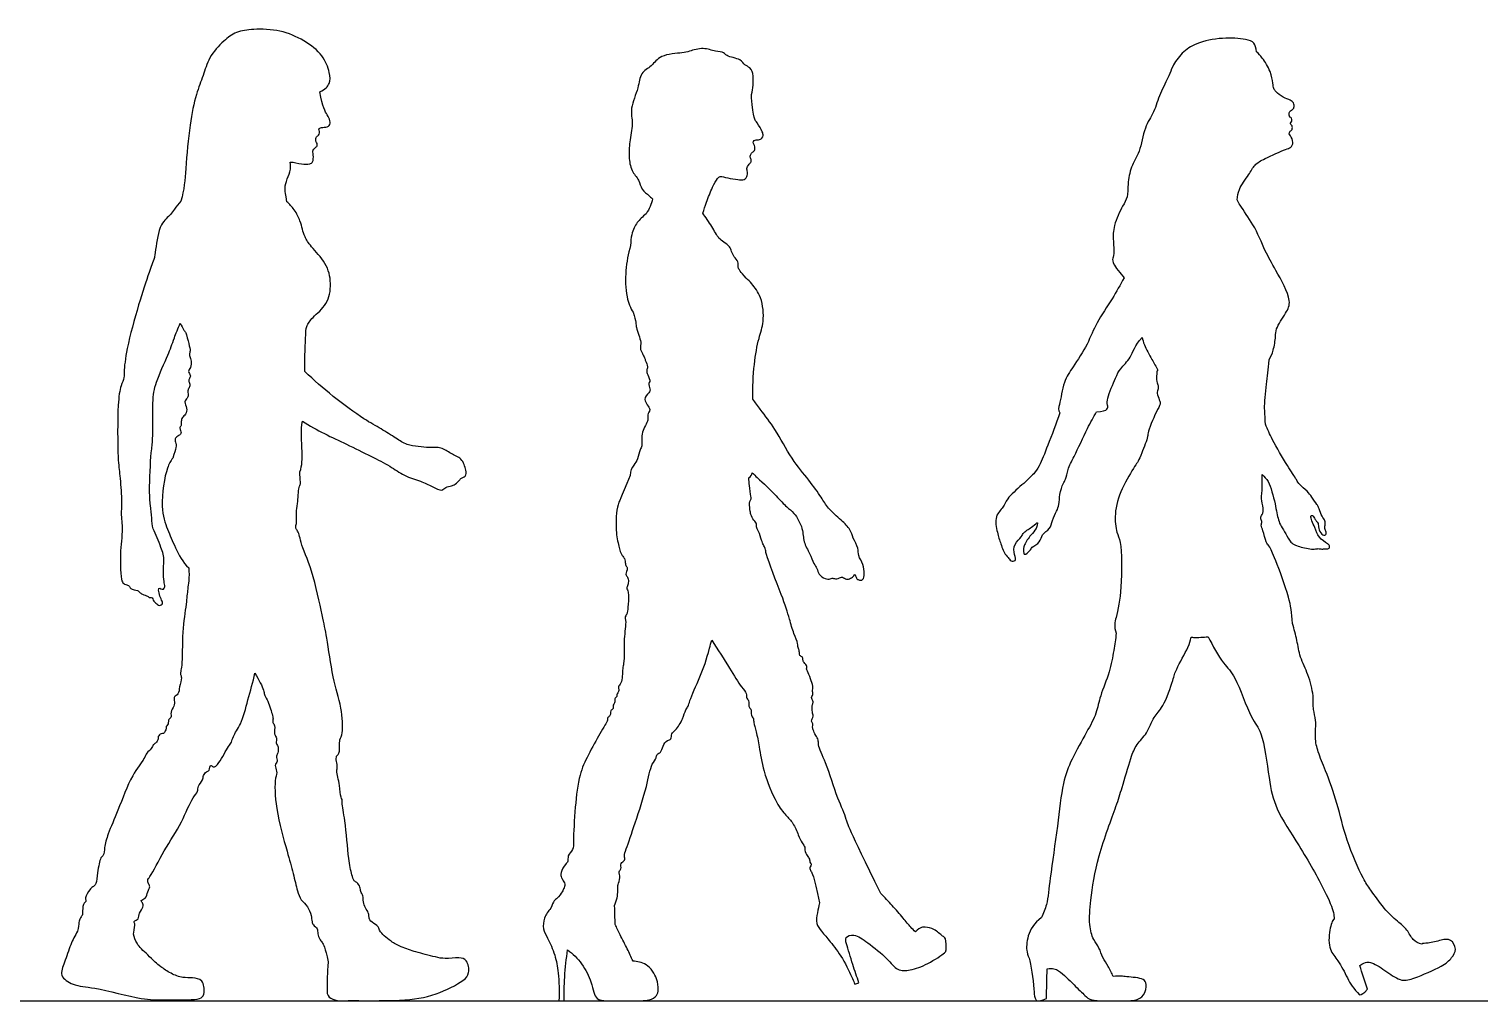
# Model space of a CAD drawing. Header units: millimetres. Extents: x 71.6 to 121.6, y 1.1 to 34.5.
# Drawn here: x 82.641 to 85.116, y 6.648 to 8.308 of the extents above; entities that cross this region are included whole.
import ezdxf

# ---------------------------------------------------------------- set-up
doc = ezdxf.new("R2010")
doc.units = ezdxf.units.MM

msp = doc.modelspace()

# ---------------------------------------------------------------- linework, layer by layer
msp.add_line((78.4179, 6.6488), (87.1405, 6.6488))
for points in [[(84.051, 6.6771), (84.0579, 6.6794)], [(83.5459, 6.6488), (83.5546, 6.6488)]]:
    msp.add_lwpolyline(points)
for points, knots in [([(83.1377, 8.2008), (83.1469, 8.205), (83.1563, 8.2143), (83.1547, 8.2346), (83.1433, 8.2645), (83.1107, 8.2894), (83.0708, 8.3068), (83.0256, 8.3082), (82.9948, 8.3038), (82.9729, 8.2879), (82.9474, 8.2595), (82.9391, 8.2279), (82.9253, 8.1954), (82.9152, 8.1429), (82.9086, 8.0721), (82.9063, 8.0334), (82.9007, 8.014)], [4.885397, 4.885397, 4.885397, 4.885397, 5.133037, 5.396696, 5.733211, 6.117533, 6.519329, 6.925425, 7.257128, 7.567611, 7.937594, 8.281673, 8.635953, 9.079225, 9.603422, 10.019418, 10.019418, 10.019418, 10.019418]), ([(84.7367, 8.2689), (84.7361, 8.2755), (84.7334, 8.2858), (84.7167, 8.2911), (84.6779, 8.2939), (84.6341, 8.2848), (84.6094, 8.2684), (84.5925, 8.2439), (84.5878, 8.2276), (84.5709, 8.1976), (84.5626, 8.1656), (84.5442, 8.14), (84.5387, 8.0979), (84.5216, 8.0731), (84.5167, 8.044), (84.5173, 8.0203), (84.5077, 8.0054), (84.4919, 7.9723), (84.4916, 7.9469), (84.4951, 7.918), (84.4873, 7.9093), (84.5106, 7.8832)], [-7.440533, -7.440533, -7.440533, -7.440533, -7.176102, -6.879137, -6.407244, -5.902542, -5.493358, -5.096301, -4.784182, -4.348879, -3.91444, -3.494334, -3.011787, -2.599085, -2.194376, -1.837868, -1.522523, -1.074844, -0.684292, -0.2908, 0, 0, 0, 0]), ([(83.8743, 8.1905), (83.875, 8.1983), (83.8769, 8.2073), (83.8787, 8.2272), (83.8735, 8.2426), (83.8619, 8.2456), (83.8568, 8.2575), (83.8315, 8.2603), (83.828, 8.2687), (83.8119, 8.2689), (83.7928, 8.2773), (83.7683, 8.2696), (83.7565, 8.2665), (83.7185, 8.2647), (83.705, 8.2442), (83.684, 8.233), (83.6824, 8.2063), (83.6662, 8.1728), (83.6733, 8.1461), (83.6659, 8.1149), (83.6651, 8.0901), (83.6683, 8.0655), (83.6834, 8.0507), (83.6855, 8.0336), (83.6964, 8.0263), (83.6996, 8.0235)], [8.623088, 8.623088, 8.623088, 8.623088, 8.84291, 9.100382, 9.322622, 9.507016, 9.704742, 9.981701, 10.140217, 10.356528, 10.623549, 10.903947, 11.115704, 11.456372, 11.737702, 12.002018, 12.29022, 12.636953, 12.935628, 13.257089, 13.547587, 13.827792, 14.085374, 14.318824, 14.549685, 14.549685, 14.549685, 14.549685]), ([(84.7035, 8.0161), (84.7041, 8.0222), (84.7054, 8.0348), (84.7237, 8.0586), (84.7331, 8.0768), (84.7506, 8.0867), (84.7855, 8.1025), (84.7948, 8.1045), (84.801, 8.1142), (84.7949, 8.1257), (84.7919, 8.1285), (84.7939, 8.1337), (84.7981, 8.1358), (84.7981, 8.1428), (84.7947, 8.1445), (84.7945, 8.1472), (84.7974, 8.1503), (84.7972, 8.156), (84.7932, 8.1572), (84.7925, 8.1606), (84.7918, 8.1667), (84.7975, 8.1699), (84.8017, 8.173), (84.8004, 8.1825), (84.7943, 8.1867), (84.7815, 8.1902), (84.7698, 8.2004), (84.7657, 8.2059), (84.7644, 8.2161), (84.7613, 8.2358), (84.7471, 8.2585), (84.7402, 8.2655), (84.7367, 8.2689)], [0, 0, 0, 0, 0.245578, 0.556036, 0.810641, 1.070553, 1.423324, 1.598324, 1.774803, 1.973889, 2.084762, 2.207702, 2.329577, 2.467587, 2.572308, 2.656756, 2.77328, 2.89926, 3.006477, 3.108041, 3.242593, 3.382875, 3.508436, 3.671739, 3.823066, 4.033133, 4.256999, 4.402368, 4.57832, 4.836607, 5.131175, 5.35036, 5.35036, 5.35036, 5.35036]), ([(83.0873, 8.0807), (83.0937, 8.0805), (83.1059, 8.0762), (83.1201, 8.0771), (83.1267, 8.08), (83.127, 8.0927), (83.125, 8.1014), (83.1302, 8.1054), (83.1348, 8.1093), (83.1315, 8.1151), (83.1307, 8.1178), (83.1311, 8.121), (83.1315, 8.1243), (83.1343, 8.1254), (83.137, 8.1283), (83.1376, 8.1327), (83.1355, 8.1368), (83.1375, 8.1395), (83.1453, 8.14), (83.1555, 8.1416), (83.1554, 8.1522), (83.1502, 8.1613), (83.1426, 8.174), (83.1377, 8.2008)], [1.04632, 1.04632, 1.04632, 1.04632, 1.330937, 1.580224, 1.741034, 1.96967, 2.163771, 2.324013, 2.475837, 2.635281, 2.748504, 2.867245, 2.982515, 3.091499, 3.221894, 3.359519, 3.495269, 3.599938, 3.785612, 3.986167, 4.176446, 4.399187, 4.697638, 4.697638, 4.697638, 4.697638]), ([(83.7915, 7.9934), (83.7934, 7.9997), (83.7975, 8.012), (83.8074, 8.0372), (83.8159, 8.0521), (83.8212, 8.0574), (83.8346, 8.0528), (83.8506, 8.0508), (83.8622, 8.0493), (83.8686, 8.0576), (83.8675, 8.0654), (83.8658, 8.0717), (83.8723, 8.0787), (83.8754, 8.0833), (83.8716, 8.0889), (83.8729, 8.0924), (83.8747, 8.0972), (83.8813, 8.0995), (83.88, 8.1093), (83.877, 8.1129), (83.8784, 8.1188), (83.887, 8.118), (83.8928, 8.121), (83.8948, 8.1261), (83.8934, 8.133), (83.8846, 8.1481), (83.8777, 8.1551), (83.8743, 8.1905)], [0, 0, 0, 0, 0.293911, 0.640947, 0.912836, 1.073438, 1.311065, 1.585848, 1.802707, 1.998517, 2.180399, 2.342116, 2.540383, 2.690217, 2.848675, 2.973229, 3.11781, 3.278776, 3.470933, 3.61501, 3.752239, 3.936487, 4.102508, 4.245468, 4.417028, 4.694692, 4.934895, 4.934895, 4.934895, 4.934895]), ([(83.0816, 8.013), (83.0797, 8.027), (83.0772, 8.0326), (83.0798, 8.0484), (83.0881, 8.0638), (83.0879, 8.0752), (83.0873, 8.0807)], [1.12059, 1.12059, 1.12059, 1.12059, 1.334114, 1.58537, 1.858971, 2.124036, 2.124036, 2.124036, 2.124036]), ([(82.9007, 8.014), (82.897, 8.0094), (82.8892, 8.0001), (82.8833, 7.9905), (82.8628, 7.9748), (82.8584, 7.9359), (82.855, 7.9182), (82.8556, 7.9177)], [0, 0, 0, 0, 0.24351, 0.436454, 0.716253, 1.095639, 1.296224, 1.296224, 1.296224, 1.296224]), ([(83.1122, 7.7229), (83.1116, 7.7377), (83.1136, 7.7867), (83.114, 7.8004), (83.1258, 7.8169), (83.1519, 7.8372), (83.1584, 7.8736), (83.1497, 7.9091), (83.1222, 7.9358), (83.1083, 7.9585), (83.1075, 7.9735), (83.0961, 7.9979), (83.0857, 8.009), (83.0816, 8.013)], [9.509018, 9.509018, 9.509018, 9.509018, 9.779824, 10.010004, 10.275401, 10.622947, 10.984528, 11.349068, 11.727225, 12.031105, 12.616913, 12.932326, 13.172319, 13.172319, 13.172319, 13.172319]), ([(83.7056, 8.0179), (83.7047, 8.0134), (83.702, 8.0046), (83.6975, 7.9963), (83.6948, 7.9925)], [-0.42702, -0.42702, -0.42702, -0.42702, -0.2149259, 0, 0, 0, 0]), ([(84.7582, 7.7429), (84.761, 7.7482), (84.766, 7.7587), (84.7697, 7.783), (84.7688, 7.7964), (84.7874, 7.8233), (84.7981, 7.8444), (84.7689, 7.8978), (84.7513, 7.9277), (84.7326, 7.9747), (84.7124, 8), (84.7051, 8.0132), (84.7035, 8.0161)], [0, 0, 0, 0, 0.242543, 0.519754, 0.731279, 1.048322, 1.320613, 1.749471, 2.103822, 2.504884, 2.868328, 2.97273, 2.97273, 2.97273, 2.97273]), ([(83.6948, 7.9925), (83.6917, 7.9902), (83.6836, 7.9825), (83.6729, 7.9699), (83.6686, 7.953), (83.6682, 7.938)], [-0.8408418, -0.8408418, -0.8408418, -0.8408418, -0.6656526, -0.3387998, 0, 0, 0, 0]), ([(83.8654, 7.8822), (83.8555, 7.8939), (83.8504, 7.9004), (83.8529, 7.9109), (83.8445, 7.9187), (83.8404, 7.9278), (83.838, 7.9367), (83.8267, 7.9441), (83.8178, 7.9505), (83.8075, 7.9704), (83.7962, 7.9866), (83.7915, 7.9934)], [3.029038, 3.029038, 3.029038, 3.029038, 3.24318, 3.443404, 3.652572, 3.856648, 4.047875, 4.277404, 4.489872, 4.798389, 5.119491, 5.119491, 5.119491, 5.119491]), ([(83.6682, 7.938), (83.664, 7.9242), (83.6587, 7.8958), (83.6594, 7.8535), (83.6681, 7.831), (83.6727, 7.8241)], [0, 0, 0, 0, 0.377181, 0.760875, 1.036547, 1.036547, 1.036547, 1.036547]), ([(82.8556, 7.9177), (82.8524, 7.9092), (82.8456, 7.8912), (82.8275, 7.8354), (82.8084, 7.7661), (82.8028, 7.7235), (82.8043, 7.7126), (82.7969, 7.697), (82.7921, 7.6651), (82.7924, 7.5754), (82.7964, 7.5465), (82.8001, 7.5049), (82.798, 7.4754), (82.8009, 7.4605), (82.7996, 7.4386), (82.7973, 7.4167), (82.797, 7.3919), (82.7983, 7.3689), (82.8018, 7.3602), (82.8096, 7.3588), (82.8126, 7.3571), (82.814, 7.351), (82.8271, 7.3498), (82.83, 7.3461), (82.8346, 7.3421), (82.8438, 7.3402), (82.847, 7.3363), (82.8523, 7.3379), (82.8528, 7.3316), (82.8578, 7.328), (82.8636, 7.3217), (82.8711, 7.3274), (82.8661, 7.3351), (82.863, 7.3441), (82.8618, 7.3545), (82.8667, 7.3519), (82.871, 7.3508), (82.874, 7.3561), (82.8711, 7.3651), (82.8703, 7.3819), (82.8716, 7.3989), (82.8713, 7.4113), (82.866, 7.4229), (82.8606, 7.4396), (82.8519, 7.4544), (82.851, 7.4729), (82.8483, 7.4958), (82.8462, 7.5188), (82.8493, 7.5866), (82.8535, 7.6061), (82.8514, 7.6714), (82.8565, 7.7038), (82.8793, 7.7518), (82.8871, 7.7747), (82.8955, 7.7967), (82.8993, 7.8057)], [0, 0, 0, 0, 0.301417, 0.741406, 1.247285, 1.613823, 1.795161, 2.015526, 2.351127, 2.894766, 3.221633, 3.588544, 3.90103, 4.12288, 4.388619, 4.661619, 4.954224, 5.230054, 5.395561, 5.549229, 5.651079, 5.782511, 5.982349, 6.106057, 6.244932, 6.420097, 6.544739, 6.659168, 6.785218, 6.931381, 7.088538, 7.232978, 7.392841, 7.584354, 7.744775, 7.852984, 7.970429, 8.093289, 8.267371, 8.506628, 8.747524, 8.946407, 9.150237, 9.392168, 9.629313, 9.876572, 10.145634, 10.435833, 10.899951, 11.182426, 11.632552, 11.982028, 12.388305, 12.71333, 12.931551, 12.931551, 12.931551, 12.931551]), ([(83.8769, 7.6759), (83.8763, 7.6957), (83.8783, 7.7341), (83.8863, 7.7796), (83.8968, 7.8076), (83.8933, 7.8495), (83.8759, 7.8725), (83.8689, 7.8793), (83.8654, 7.8822)], [0, 0, 0, 0, 0.441132, 0.826036, 1.138966, 1.503303, 1.805385, 2.018273, 2.018273, 2.018273, 2.018273]), ([(84.5106, 7.8832), (84.5039, 7.871), (84.4904, 7.8458), (84.4628, 7.807), (84.4492, 7.77), (84.4235, 7.7308), (84.4068, 7.7065), (84.4014, 7.6681), (84.3971, 7.6577), (84.401, 7.6524)], [-6.700807, -6.700807, -6.700807, -6.700807, -6.328381, -5.9084, -5.52273, -5.114456, -4.777431, -4.402637, -4.192357, -4.192357, -4.192357, -4.192357]), ([(83.6727, 7.8241), (83.6777, 7.808), (83.6765, 7.7974), (83.6878, 7.7737), (83.6836, 7.7629), (83.6881, 7.7539), (83.6924, 7.7464), (83.6934, 7.7412), (83.6984, 7.7311), (83.6948, 7.7247), (83.6971, 7.7179), (83.7027, 7.7057), (83.6976, 7.703), (83.7026, 7.6928), (83.6998, 7.6863), (83.6871, 7.6754), (83.7052, 7.6581), (83.6955, 7.6496), (83.7006, 7.6391), (83.6846, 7.6207), (83.6893, 7.596), (83.6835, 7.5897), (83.6811, 7.5732), (83.6739, 7.5636), (83.6671, 7.5535), (83.6676, 7.5456)], [-7.462721, -7.462721, -7.462721, -7.462721, -7.241004, -6.925404, -6.722138, -6.531073, -6.351927, -6.206289, -6.004312, -5.846717, -5.678072, -5.462236, -5.340734, -5.148888, -4.983157, -4.759416, -4.48722, -4.299671, -4.111718, -3.816138, -3.517318, -3.342259, -3.09818, -2.873791, -2.631337, -2.631337, -2.631337, -2.631337]), ([(82.8993, 7.8057), (82.9011, 7.8015), (82.9055, 7.793), (82.9097, 7.7896), (82.9139, 7.7704), (82.9172, 7.7585), (82.9143, 7.7522), (82.917, 7.7449), (82.9185, 7.7408), (82.9182, 7.7295), (82.9116, 7.7234), (82.9181, 7.7167), (82.9152, 7.7114), (82.9131, 7.7061), (82.9174, 7.7), (82.9137, 7.6943), (82.9114, 7.6889), (82.9139, 7.6816), (82.9113, 7.6776), (82.9053, 7.671), (82.9114, 7.6609), (82.9098, 7.6496), (82.9023, 7.645), (82.9009, 7.6379), (82.9015, 7.6328), (82.9006, 7.6294), (82.8982, 7.6278), (82.9001, 7.6225), (82.9011, 7.6185), (82.9002, 7.6158), (82.895, 7.613), (82.8891, 7.6081), (82.8928, 7.6003), (82.8927, 7.5931), (82.8865, 7.5751)], [0, 0, 0, 0, 0.230847, 0.376462, 0.646996, 0.867463, 1.023118, 1.187525, 1.322044, 1.52513, 1.694986, 1.861223, 2.004191, 2.148342, 2.305233, 2.458882, 2.609162, 2.773185, 2.904732, 3.075245, 3.278532, 3.479802, 3.656065, 3.816736, 3.959016, 4.070051, 4.164318, 4.30479, 4.432676, 4.529481, 4.679647, 4.839865, 5.011496, 5.210038, 5.210038, 5.210038, 5.210038]), ([(84.4635, 7.654), (84.4852, 7.6553), (84.4814, 7.6666), (84.4814, 7.6778), (84.4964, 7.7126), (84.5033, 7.7282), (84.5238, 7.7464), (84.5287, 7.767), (84.5415, 7.7812)], [-3.371607, -3.371607, -3.371607, -3.371607, -3.091378, -2.824874, -2.366102, -2.040113, -1.655617, -1.237255, -1.237255, -1.237255, -1.237255]), ([(84.5415, 7.7812), (84.5425, 7.777), (84.5442, 7.7683), (84.5585, 7.7431), (84.5648, 7.7314), (84.5683, 7.7252)], [-0.7741555, -0.7741555, -0.7741555, -0.7741555, -0.5665794, -0.2632997, 0, 0, 0, 0]), ([(83.1081, 7.638), (83.1203, 7.6306), (83.1453, 7.6163), (83.1833, 7.5992), (83.2246, 7.5783), (83.2572, 7.5626), (83.2809, 7.5445), (83.3096, 7.5361), (83.3285, 7.5278), (83.3464, 7.5174), (83.352, 7.5266), (83.3628, 7.5274), (83.3683, 7.5299), (83.3771, 7.5381), (83.3775, 7.5408), (83.3885, 7.5436), (83.3874, 7.5553), (83.3806, 7.5759), (83.3611, 7.582), (83.3452, 7.5949), (83.3245, 7.5924), (83.3058, 7.5948), (83.2858, 7.5973), (83.2673, 7.6094), (83.2414, 7.6259), (83.2119, 7.6419), (83.1585, 7.6809), (83.1277, 7.7081), (83.1122, 7.7229)], [0, 0, 0, 0, 0.377646, 0.752065, 1.145377, 1.492665, 1.806218, 2.117449, 2.389554, 2.62989, 2.795098, 2.976917, 3.126029, 3.319011, 3.412609, 3.585022, 3.768294, 4.029149, 4.284222, 4.53947, 4.795414, 5.047809, 5.302267, 5.571435, 5.886478, 6.223245, 6.688667, 7.150371, 7.150371, 7.150371, 7.150371]), ([(84.5683, 7.7252), (84.5677, 7.7249), (84.5659, 7.7234), (84.5665, 7.7219), (84.5665, 7.7205)], [15.3343544, 15.3343544, 15.3343544, 15.3343544, 15.3701281, 15.4800135, 15.4800135, 15.4800135, 15.4800135]), ([(84.7519, 7.6331), (84.7514, 7.6483), (84.7493, 7.6599), (84.7537, 7.7003), (84.757, 7.7264), (84.7582, 7.7429)], [12.474181, 12.474181, 12.474181, 12.474181, 12.80825, 13.332487, 13.790607, 13.790607, 13.790607, 13.790607]), ([(84.5665, 7.7205), (84.5652, 7.7105), (84.5668, 7.7032), (84.57, 7.6981), (84.5675, 7.6897), (84.5662, 7.6856), (84.571, 7.6744), (84.5733, 7.6668), (84.5647, 7.654), (84.5499, 7.6176), (84.5522, 7.6125), (84.5405, 7.5835), (84.5351, 7.5696), (84.5279, 7.5604), (84.5046, 7.5222), (84.4933, 7.482), (84.4971, 7.4476), (84.507, 7.4315), (84.5072, 7.3537), (84.4984, 7.3054), (84.4927, 7.2884), (84.4972, 7.2761)], [0, 0, 0, 0, 0.201542, 0.35405, 0.528776, 0.660194, 0.871105, 1.037208, 1.28357, 1.665482, 1.819959, 2.158108, 2.40274, 2.606964, 3.015986, 3.431406, 3.778071, 4.045513, 4.586645, 5.038085, 5.317879, 5.317879, 5.317879, 5.317879]), ([(83.8759, 7.5501), (83.8786, 7.5474), (83.8907, 7.536), (83.9166, 7.5119), (83.9339, 7.4913), (83.9482, 7.4821), (83.9633, 7.455), (83.9623, 7.4322), (83.9744, 7.4128), (83.9804, 7.3953), (83.9867, 7.3871), (83.989, 7.376), (83.9999, 7.3687), (84.0088, 7.368), (84.0121, 7.3714), (84.0179, 7.3678), (84.0265, 7.3715), (84.0302, 7.3727), (84.0367, 7.3667), (84.0437, 7.3702), (84.0495, 7.3729), (84.0508, 7.379), (84.0536, 7.369), (84.0571, 7.3671), (84.0662, 7.3659), (84.067, 7.379), (84.0662, 7.3936), (84.056, 7.4086), (84.0576, 7.4217), (84.0474, 7.4388), (84.0439, 7.4537), (84.0276, 7.4698), (84.0049, 7.489), (83.9937, 7.5087), (83.9719, 7.5391), (83.9423, 7.5735), (83.9157, 7.625), (83.8947, 7.6515), (83.8811, 7.6701), (83.8769, 7.6759)], [3.367544, 3.367544, 3.367544, 3.367544, 3.484103, 3.866652, 4.160828, 4.394061, 4.70349, 4.976754, 5.247663, 5.492579, 5.674115, 5.86078, 6.064234, 6.228138, 6.339011, 6.477287, 6.648643, 6.756778, 6.912992, 7.066764, 7.21519, 7.314464, 7.468343, 7.590733, 7.739023, 7.925689, 8.151111, 8.38668, 8.591068, 8.839841, 9.062643, 9.333084, 9.644233, 9.916698, 10.260846, 10.6531, 11.085726, 11.460764, 11.637109, 11.637109, 11.637109, 11.637109]), ([(84.401, 7.6524), (84.3946, 7.6338), (84.3812, 7.5989), (84.3667, 7.5622), (84.3568, 7.548), (84.3364, 7.5294), (84.3103, 7.5069), (84.3051, 7.491), (84.2885, 7.4762), (84.2941, 7.4478), (84.2996, 7.4294), (84.3077, 7.4091), (84.3153, 7.403), (84.3169, 7.3988), (84.3275, 7.3992), (84.3225, 7.4112), (84.3215, 7.4289), (84.3362, 7.4402), (84.3387, 7.4493), (84.3544, 7.457), (84.3647, 7.4691), (84.3606, 7.453), (84.3514, 7.4442), (84.3392, 7.4276), (84.3386, 7.4164), (84.3401, 7.4081), (84.3508, 7.4176), (84.3527, 7.4235), (84.3685, 7.4308), (84.3692, 7.4458), (84.3852, 7.4538), (84.3876, 7.4692), (84.3955, 7.4848), (84.4003, 7.4962), (84.4001, 7.5132), (84.4061, 7.5317), (84.4113, 7.5387), (84.4144, 7.5576), (84.4259, 7.578), (84.4479, 7.6268), (84.4582, 7.6446), (84.4635, 7.654)], [0, 0, 0, 0, 0.440047, 0.793114, 1.024663, 1.326882, 1.661374, 1.892125, 2.146418, 2.44144, 2.703354, 2.967417, 3.139627, 3.252255, 3.402229, 3.582339, 3.822045, 4.057023, 4.226551, 4.471402, 4.650636, 4.829252, 5.049216, 5.304812, 5.499286, 5.626038, 5.81332, 5.965899, 6.188219, 6.398929, 6.625465, 6.846477, 7.085094, 7.284356, 7.521244, 7.770309, 7.939181, 8.176189, 8.461043, 8.876661, 9.202044, 9.202044, 9.202044, 9.202044]), ([(83.1038, 7.5517), (83.1077, 7.5634), (83.1081, 7.5861), (83.1049, 7.624), (83.1081, 7.638)], [6.9418963, 6.9418963, 6.9418963, 6.9418963, 7.3665028, 7.9009026, 7.9009026, 7.9009026, 7.9009026]), ([(84.7463, 7.547), (84.7501, 7.5434), (84.7586, 7.5361), (84.7689, 7.4973), (84.7731, 7.4703), (84.7784, 7.4588), (84.7871, 7.4463), (84.794, 7.4301), (84.812, 7.4225), (84.8349, 7.4188), (84.8417, 7.4213), (84.8483, 7.4194), (84.8538, 7.4207), (84.8605, 7.4193), (84.8618, 7.4261), (84.8575, 7.4291), (84.8414, 7.4401), (84.8374, 7.4554), (84.8269, 7.4761), (84.8329, 7.4782), (84.8367, 7.4701), (84.8398, 7.4664), (84.8425, 7.4635), (84.8422, 7.4549), (84.847, 7.4448), (84.8554, 7.4426), (84.8559, 7.4495), (84.8522, 7.4547), (84.8545, 7.4631), (84.8533, 7.4702), (84.8464, 7.4784), (84.8427, 7.4914), (84.8401, 7.4961), (84.8307, 7.5091), (84.824, 7.5187), (84.8095, 7.5298), (84.8047, 7.539), (84.7887, 7.5633), (84.7631, 7.6064), (84.7556, 7.6241), (84.7519, 7.6331)], [0, 0, 0, 0, 0.226614, 0.587425, 0.890318, 1.087905, 1.30951, 1.543645, 1.795684, 2.069153, 2.2189, 2.36195, 2.501211, 2.637121, 2.76259, 2.888152, 3.130846, 3.375628, 3.633424, 3.727325, 3.891021, 4.022509, 4.128157, 4.292985, 4.484291, 4.626396, 4.752696, 4.896332, 5.059952, 5.209592, 5.397591, 5.604564, 5.74013, 5.962706, 6.169222, 6.405829, 6.588092, 6.893207, 7.302106, 7.611523, 7.611523, 7.611523, 7.611523]), ([(82.8865, 7.5751), (82.8831, 7.5697), (82.8751, 7.5593), (82.8639, 7.491), (82.8778, 7.4528), (82.8896, 7.4252), (82.9039, 7.3969), (82.9139, 7.388)], [0, 0, 0, 0, 0.252825, 0.72023, 1.093317, 1.46068, 1.806244, 1.806244, 1.806244, 1.806244]), ([(83.2396, 6.769), (83.2389, 6.7743), (83.2327, 6.7791), (83.2222, 6.7858), (83.2216, 6.7929), (83.221, 6.7994), (83.2152, 6.8071), (83.2113, 6.8175), (83.2122, 6.8279), (83.207, 6.8351), (83.2069, 6.8427), (83.2015, 6.8511), (83.1956, 6.853), (83.1916, 6.8656), (83.186, 6.8929), (83.1821, 6.9538), (83.1748, 6.9855), (83.1762, 6.9926), (83.1728, 6.9969), (83.1723, 7.0167), (83.1653, 7.0409), (83.1683, 7.0472), (83.1659, 7.0573), (83.1653, 7.0666), (83.1702, 7.0699), (83.1718, 7.0769), (83.1713, 7.0846), (83.1714, 7.0949), (83.1783, 7.1069), (83.1751, 7.1521), (83.1589, 7.2), (83.1503, 7.2694), (83.1415, 7.3067), (83.1265, 7.3812), (83.105, 7.4292), (83.1033, 7.4436), (83.0992, 7.4524), (83.0955, 7.4564), (83.0982, 7.4638), (83.0982, 7.4705), (83.0972, 7.483), (83.1004, 7.4967), (83.1011, 7.5253), (83.1057, 7.531), (83.1036, 7.5405), (83.1038, 7.5479), (83.1038, 7.5517)], [12.588907, 12.588907, 12.588907, 12.588907, 12.77675, 12.978742, 13.124656, 13.269347, 13.446874, 13.640981, 13.824418, 13.990607, 14.150124, 14.326396, 14.463005, 14.655366, 14.964287, 15.428502, 15.754075, 15.89138, 16.012788, 16.272178, 16.562668, 16.708581, 16.892477, 17.064159, 17.195341, 17.344436, 17.507143, 17.686337, 17.893911, 18.270139, 18.6995, 19.174481, 19.541744, 20.049307, 20.468223, 20.680619, 20.853889, 20.981768, 21.134242, 21.286989, 21.484413, 21.713801, 22.018467, 22.168764, 22.340091, 22.53742, 22.53742, 22.53742, 22.53742]), ([(83.8698, 7.5413), (83.87, 7.5414), (83.8732, 7.5434), (83.8747, 7.5469), (83.8759, 7.5501)], [-0.190612, -0.190612, -0.190612, -0.190612, -0.1834035, 0, 0, 0, 0]), ([(83.6676, 7.5456), (83.6508, 7.5042), (83.644, 7.4954), (83.6421, 7.4512), (83.6476, 7.4262), (83.6522, 7.4089), (83.6584, 7.4043), (83.6589, 7.399), (83.6594, 7.3917), (83.6644, 7.3873), (83.6583, 7.3764), (83.6636, 7.372), (83.6651, 7.3645), (83.6631, 7.3572), (83.6612, 7.3543), (83.663, 7.3496), (83.6653, 7.3419), (83.6637, 7.3207), (83.6628, 7.3093), (83.6575, 7.3031), (83.6615, 7.2975), (83.656, 7.265), (83.6576, 7.2454), (83.6569, 7.224), (83.654, 7.2165), (83.6543, 7.1904), (83.6463, 7.1856), (83.6485, 7.1798), (83.647, 7.1743), (83.6441, 7.1716), (83.6455, 7.168), (83.6402, 7.1645), (83.6417, 7.1614), (83.6412, 7.1572), (83.6393, 7.155), (83.6378, 7.152), (83.6394, 7.1471), (83.6334, 7.144), (83.6344, 7.1393), (83.6326, 7.1345), (83.6282, 7.1315), (83.6295, 7.1275), (83.6236, 7.1184), (83.6155, 7.1036), (83.5949, 7.0677), (83.5796, 7.0339), (83.5732, 6.9807), (83.5701, 6.9232), (83.5715, 6.9071), (83.5598, 6.8969), (83.5624, 6.8864), (83.5564, 6.8817), (83.5478, 6.8679), (83.5499, 6.8589), (83.5534, 6.8537), (83.5552, 6.8502), (83.5571, 6.8455), (83.5528, 6.838), (83.5517, 6.835), (83.5432, 6.8223), (83.5364, 6.8199), (83.5321, 6.8066)], [0, 0, 0, 0, 0.221785, 0.641938, 0.978723, 1.236875, 1.401758, 1.543196, 1.711603, 1.863839, 2.067925, 2.221853, 2.394391, 2.56841, 2.681622, 2.812928, 2.994193, 3.288757, 3.508949, 3.670112, 3.818308, 4.174676, 4.477921, 4.756922, 4.95017, 5.264674, 5.440134, 5.583976, 5.734362, 5.854078, 5.964979, 6.110285, 6.219627, 6.347098, 6.45541, 6.567877, 6.700234, 6.849835, 6.980664, 7.121897, 7.260023, 7.375751, 7.573061, 7.838531, 8.244079, 8.63416, 9.107792, 9.589604, 9.834826, 10.066787, 10.256503, 10.425398, 10.677301, 10.866181, 11.021936, 11.147147, 11.284503, 11.463275, 11.586329, 11.826352, 12.031452, 12.031452, 12.031452, 12.031452]), ([(84.0953, 6.8321), (84.0389, 6.9461), (84.0372, 6.961), (84.0201, 6.9953), (84.0036, 7.0531), (83.9875, 7.0844), (83.9895, 7.094), (83.9838, 7.1016), (83.98, 7.1112), (83.9781, 7.1163), (83.9805, 7.1215), (83.9762, 7.1258), (83.9781, 7.1304), (83.9807, 7.1351), (83.9778, 7.1414), (83.9777, 7.1548), (83.9811, 7.1589), (83.9754, 7.1668), (83.9801, 7.1697), (83.9783, 7.1773), (83.98, 7.186), (83.9754, 7.1984), (83.9704, 7.2111), (83.9678, 7.2153), (83.9707, 7.2196), (83.9636, 7.2258), (83.962, 7.2304), (83.9631, 7.2358), (83.9561, 7.2377), (83.9566, 7.2433), (83.9559, 7.247), (83.953, 7.2539), (83.9543, 7.2594), (83.9458, 7.2766), (83.9393, 7.3023), (83.927, 7.3405), (83.899, 7.4092), (83.8986, 7.4203), (83.8947, 7.4272), (83.8914, 7.4348), (83.8876, 7.4499), (83.8821, 7.4577), (83.8845, 7.4628), (83.878, 7.4692), (83.8731, 7.4788), (83.8719, 7.4868), (83.8705, 7.5016), (83.8751, 7.505), (83.8729, 7.5125), (83.8698, 7.5413)], [8.814223, 8.814223, 8.814223, 8.814223, 9.1265, 9.634106, 10.276981, 10.742293, 10.97304, 11.214001, 11.475521, 11.660381, 11.839007, 12.021439, 12.191595, 12.369207, 12.580174, 12.871122, 13.048577, 13.272396, 13.431532, 13.644972, 13.884243, 14.179767, 14.480994, 14.646767, 14.805533, 15.039349, 15.220692, 15.390377, 15.582937, 15.756567, 15.918996, 16.132688, 16.317993, 16.656929, 17.06908, 17.605775, 18.294765, 18.554863, 18.766081, 19.001977, 19.323629, 19.563814, 19.731332, 19.964058, 20.228491, 20.467524, 20.76727, 20.944399, 21.208723, 21.208723, 21.208723, 21.208723]), ([(84.7981, 7.2928), (84.797, 7.3119), (84.7929, 7.3386), (84.7701, 7.3991), (84.763, 7.4149), (84.7582, 7.4257), (84.7523, 7.4317), (84.7485, 7.4511), (84.7433, 7.4602), (84.7471, 7.4669), (84.7422, 7.4732), (84.7471, 7.4792), (84.7496, 7.4897), (84.7437, 7.5064), (84.7467, 7.5132), (84.7459, 7.5323), (84.7463, 7.547)], [8.20567, 8.20567, 8.20567, 8.20567, 8.576471, 9.088883, 9.354243, 9.558157, 9.741042, 10.019962, 10.221939, 10.381756, 10.542382, 10.703848, 10.911853, 11.168443, 11.342993, 11.677333, 11.677333, 11.677333, 11.677333]), ([(82.9139, 7.388), (82.9146, 7.3805), (82.9146, 7.3651), (82.9117, 7.3515), (82.9099, 7.3236), (82.9021, 7.2803), (82.9034, 7.2227), (82.9001, 7.2121), (82.8994, 7.2058), (82.9029, 7.1997), (82.8971, 7.1851), (82.8979, 7.1717), (82.8876, 7.1687), (82.8898, 7.1612), (82.8894, 7.1513), (82.882, 7.1423), (82.8851, 7.1315), (82.8792, 7.1297), (82.8792, 7.1237), (82.8781, 7.1197), (82.8745, 7.1171), (82.8757, 7.1128), (82.8737, 7.1095), (82.8712, 7.104), (82.8664, 7.1056), (82.8608, 7.0998), (82.8628, 7.0958), (82.8578, 7.0879), (82.8525, 7.0862), (82.851, 7.0784), (82.841, 7.0719), (82.8383, 7.0606), (82.8143, 7.0323), (82.7942, 6.9746), (82.7763, 6.9354), (82.7697, 6.9117), (82.7696, 6.8967), (82.763, 6.8933), (82.7612, 6.8817), (82.7576, 6.8676), (82.7573, 6.8481), (82.7498, 6.843), (82.7448, 6.8386), (82.7359, 6.825), (82.7396, 6.8178), (82.7338, 6.816), (82.7325, 6.8023), (82.7329, 6.7939), (82.7271, 6.7894), (82.7265, 6.7817), (82.7241, 6.7673)], [0, 0, 0, 0, 0.280131, 0.499704, 0.799274, 1.20822, 1.651525, 1.839758, 1.976521, 2.124018, 2.354993, 2.563695, 2.728453, 2.87609, 3.060392, 3.258584, 3.437962, 3.562124, 3.698891, 3.819911, 3.934758, 4.049125, 4.167718, 4.30101, 4.420733, 4.572775, 4.690695, 4.861311, 4.995002, 5.150721, 5.345531, 5.536952, 5.886533, 6.356353, 6.746496, 7.036656, 7.250499, 7.395335, 7.587252, 7.821509, 8.07503, 8.23872, 8.395759, 8.626778, 8.772648, 8.892044, 9.105404, 9.275882, 9.42264, 9.628602, 9.628602, 9.628602, 9.628602]), ([(85.0186, 6.7452), (85.0134, 6.7469), (85.0025, 6.7518), (84.9944, 6.7708), (84.9766, 6.7846), (84.9539, 6.8059), (84.9314, 6.8383), (84.9172, 6.8581), (84.8885, 6.9247), (84.8758, 6.984), (84.8554, 7.0405), (84.8415, 7.0727), (84.8354, 7.0982), (84.8396, 7.1276), (84.8324, 7.146), (84.8348, 7.1703), (84.8256, 7.2057), (84.8103, 7.2348), (84.8063, 7.2642), (84.8008, 7.2833), (84.7981, 7.2928)], [-5.856124, -5.856124, -5.856124, -5.856124, -5.623325, -5.37087, -5.102466, -4.778853, -4.42561, -4.137998, -3.6607, -3.197901, -2.757753, -2.420876, -2.130632, -1.824053, -1.574765, -1.296725, -0.950927, -0.621738, -0.312314, 0, 0, 0, 0]), ([(83.6419, 6.7792), (83.6415, 6.7897), (83.641, 6.7986), (83.642, 6.8041), (83.6396, 6.8119), (83.6463, 6.8241), (83.6461, 6.8363), (83.6469, 6.8442), (83.646, 6.8476), (83.6522, 6.8588), (83.6465, 6.8695), (83.6536, 6.8734), (83.6495, 6.8839), (83.6596, 6.8882), (83.6566, 6.8964), (83.6613, 6.9095), (83.6769, 6.9546), (83.6958, 7.012), (83.7026, 7.052), (83.7124, 7.0623), (83.7125, 7.0701), (83.7208, 7.0726), (83.723, 7.0837), (83.7298, 7.0942), (83.7386, 7.0945), (83.7372, 7.1058), (83.7463, 7.1106), (83.7576, 7.1299), (83.7617, 7.145), (83.7671, 7.1518), (83.7689, 7.1625), (83.7887, 7.205), (83.7988, 7.2339), (83.8054, 7.2596), (83.8066, 7.2644)], [13.536285, 13.536285, 13.536285, 13.536285, 13.745851, 13.884529, 14.042751, 14.25738, 14.465665, 14.624755, 14.730265, 14.931924, 15.119915, 15.260066, 15.435021, 15.603011, 15.754484, 15.962626, 16.364763, 16.83704, 17.202618, 17.409593, 17.557174, 17.711598, 17.904993, 18.108063, 18.259243, 18.429998, 18.610033, 18.886713, 19.120466, 19.280985, 19.465947, 19.853198, 20.275008, 20.36714, 20.36714, 20.36714, 20.36714]), ([(83.8066, 7.2644), (83.8168, 7.2485), (83.8366, 7.2183), (83.8559, 7.1854), (83.8666, 7.1743), (83.8656, 7.1653), (83.8694, 7.1626), (83.8703, 7.1587), (83.8691, 7.1517), (83.8722, 7.1475), (83.8749, 7.1452), (83.8729, 7.1359), (83.8788, 7.1307), (83.8777, 7.1233), (83.8833, 7.1071), (83.8881, 7.0808), (83.8939, 7.0404), (83.9157, 6.987), (83.9325, 6.9657), (83.9462, 6.9525), (83.9542, 6.9323), (83.9603, 6.9188), (83.9664, 6.9113), (83.9646, 6.9058), (83.9698, 6.8964), (83.972, 6.8938), (83.9747, 6.8879), (83.9733, 6.885), (83.9777, 6.8826), (83.9756, 6.879), (83.9734, 6.8756), (83.9756, 6.8696), (83.9808, 6.8643), (83.9907, 6.8157)], [0, 0, 0, 0, 0.529459, 0.96155, 1.224684, 1.419253, 1.558678, 1.694664, 1.879593, 2.034169, 2.159251, 2.362813, 2.548238, 2.728788, 3.012462, 3.374347, 3.831227, 4.3656, 4.728287, 5.028727, 5.353894, 5.628853, 5.833827, 5.995949, 6.217644, 6.357933, 6.528419, 6.643007, 6.779416, 6.908867, 7.044903, 7.214428, 7.446175, 7.446175, 7.446175, 7.446175]), ([(84.4972, 7.2761), (84.496, 7.2663), (84.4928, 7.2463), (84.4868, 7.2096), (84.4692, 7.1701), (84.464, 7.1391), (84.4465, 7.1067), (84.4202, 7.0609), (84.4045, 7.0194), (84.3975, 6.9462), (84.3841, 6.8611), (84.38, 6.814), (84.3728, 6.798), (84.3694, 6.7907)], [-4.196575, -4.196575, -4.196575, -4.196575, -3.884069, -3.533708, -3.158212, -2.840231, -2.494873, -2.081283, -1.701057, -1.209602, -0.668735, -0.281225, 0, 0, 0, 0]), ([(84.492, 6.69), (84.4894, 6.6959), (84.484, 6.7076), (84.4734, 6.722), (84.4688, 6.7396), (84.4571, 6.753), (84.4502, 6.7802), (84.4534, 6.8231), (84.4645, 6.8954), (84.4974, 6.9803), (84.5066, 7.0108), (84.5218, 7.0627), (84.5307, 7.0865), (84.551, 7.105), (84.5603, 7.1342), (84.5788, 7.1501), (84.5945, 7.197), (84.5986, 7.2141), (84.621, 7.2521), (84.6236, 7.2635), (84.6253, 7.2694)], [0, 0, 0, 0, 0.251806, 0.493443, 0.732917, 0.970067, 1.26322, 1.633898, 2.135612, 2.676082, 3.011727, 3.423629, 3.714456, 4.006775, 4.314377, 4.602073, 4.992463, 5.251739, 5.619919, 5.866426, 5.866426, 5.866426, 5.866426]), ([(84.6253, 7.2694), (84.6266, 7.2693), (84.6357, 7.2686), (84.6455, 7.2695), (84.6539, 7.2703)], [6.4458831, 6.4458831, 6.4458831, 6.4458831, 6.4858132, 6.714399, 6.714399, 6.714399, 6.714399]), ([(84.6539, 7.2703), (84.6619, 7.255), (84.6795, 7.2234), (84.7025, 7.203), (84.7256, 7.1298), (84.7484, 7.1082), (84.7574, 7.0269), (84.7684, 6.9752), (84.8104, 6.9135), (84.8522, 6.84), (84.8691, 6.8006), (84.8689, 6.7919), (84.869, 6.7882)], [0, 0, 0, 0, 0.411928, 0.740331, 1.224238, 1.554565, 2.054763, 2.479764, 2.970713, 3.5097, 3.870797, 4.062038, 4.062038, 4.062038, 4.062038]), ([(82.8197, 6.7627), (82.8215, 6.7731), (82.8228, 6.7797), (82.8192, 6.7844), (82.8243, 6.7865), (82.8285, 6.7883), (82.8286, 6.7994), (82.8372, 6.808), (82.836, 6.8161), (82.8303, 6.8206), (82.8421, 6.8226), (82.843, 6.8352), (82.8487, 6.8429), (82.8452, 6.8485), (82.8429, 6.8551), (82.8494, 6.8615), (82.8726, 6.9086), (82.9022, 6.9505), (82.9187, 6.9949), (82.9307, 7.0054), (82.9284, 7.0155), (82.9389, 7.0252), (82.9381, 7.0333), (82.9437, 7.0401), (82.9497, 7.041), (82.9502, 7.0538), (82.9564, 7.0453), (82.9673, 7.0553), (82.9808, 7.0834), (82.9875, 7.0897), (82.9893, 7.1015), (83.0049, 7.1221), (83.015, 7.1633), (83.0235, 7.1928), (83.027, 7.2082)], [10.802632, 10.802632, 10.802632, 10.802632, 10.991465, 11.115636, 11.23632, 11.357362, 11.544972, 11.748893, 11.910626, 12.033592, 12.199828, 12.405105, 12.58088, 12.724804, 12.869887, 13.031939, 13.451681, 13.902095, 14.302652, 14.521712, 14.695422, 14.908813, 15.073176, 15.239125, 15.379808, 15.550666, 15.683175, 15.889356, 16.225869, 16.402511, 16.592968, 16.888706, 17.276334, 17.684453, 17.684453, 17.684453, 17.684453]), ([(83.027, 7.2082), (83.0339, 7.1956), (83.0426, 7.1802), (83.0425, 7.1713), (83.0485, 7.163), (83.0563, 7.1385), (83.0584, 7.1305), (83.0567, 7.1233), (83.0622, 7.1187), (83.0585, 7.1035), (83.0653, 7.0976), (83.062, 7.0886), (83.0666, 7.0837), (83.0667, 7.0763), (83.0664, 7.072), (83.0623, 7.0662), (83.0665, 7.0573), (83.0595, 7.0509), (83.0658, 7.04), (83.0601, 7.0275), (83.0616, 6.9742), (83.0815, 6.9049), (83.0922, 6.8677), (83.0988, 6.8371), (83.1046, 6.8206), (83.1178, 6.8102), (83.123, 6.7949), (83.1244, 6.7839), (83.1259, 6.778), (83.1349, 6.7721), (83.1333, 6.7631), (83.1375, 6.7536), (83.1414, 6.7488), (83.1469, 6.7403), (83.152, 6.7154)], [4.095764, 4.095764, 4.095764, 4.095764, 4.424886, 4.598009, 4.793609, 5.107159, 5.289402, 5.442204, 5.595082, 5.826894, 6.001145, 6.175565, 6.330135, 6.492851, 6.622052, 6.777066, 6.957578, 7.128481, 7.325479, 7.540978, 7.985943, 8.521717, 8.910804, 9.249849, 9.503139, 9.749999, 9.997666, 10.201059, 10.349439, 10.538911, 10.718997, 10.911696, 11.072611, 11.298763, 11.298763, 11.298763, 11.298763]), ([(84.1544, 6.7665), (84.1517, 6.769), (84.1459, 6.7742), (84.1334, 6.7907), (84.1146, 6.8115), (84.1019, 6.8252), (84.0953, 6.8321)], [-1.059926, -1.059926, -1.059926, -1.059926, -0.86913, -0.611592, -0.305732, 0, 0, 0, 0]), ([(83.9907, 6.8157), (83.9891, 6.8102), (83.9872, 6.7992), (83.9838, 6.7799), (83.9947, 6.767), (84.0096, 6.7485), (84.0305, 6.7229), (84.0466, 6.6869), (84.0496, 6.6803), (84.051, 6.6771)], [0, 0, 0, 0, 0.237724, 0.482064, 0.708271, 0.984325, 1.323929, 1.677992, 1.864132, 1.864132, 1.864132, 1.864132]), ([(83.5321, 6.8066), (83.5274, 6.802), (83.5199, 6.7908), (83.518, 6.7709), (83.5271, 6.7554), (83.5402, 6.7261), (83.5453, 6.6961), (83.547, 6.6645), (83.5459, 6.6488)], [-1.774607, -1.774607, -1.774607, -1.774607, -1.519942, -1.274193, -1.03359, -0.714466, -0.393807, 0, 0, 0, 0]), ([(84.3694, 6.7907), (84.3566, 6.7811), (84.3445, 6.7604), (84.3433, 6.7308), (84.3514, 6.7183), (84.3576, 6.6658), (84.3574, 6.6554), (84.3611, 6.6488), (84.3655, 6.6488), (84.3699, 6.6488), (84.3781, 6.6525), (84.3785, 6.6694), (84.3789, 6.6863), (84.3793, 6.7032)], [4.476923, 4.476923, 4.476923, 4.476923, 4.835373, 5.173283, 5.433411, 5.908828, 6.095136, 6.095136, 6.095136, 6.303898, 6.303898, 6.303898, 6.727697, 6.727697, 6.727697, 6.727697]), ([(84.869, 6.7882), (84.8663, 6.7869), (84.86, 6.7676), (84.8594, 6.7351), (84.8771, 6.7174), (84.8916, 6.6876), (84.9016, 6.6697), (84.9126, 6.6586), (84.9158, 6.6596), (84.919, 6.6605), (84.9259, 6.6684), (84.9216, 6.682), (84.9172, 6.6956), (84.9129, 6.7092)], [4.67123, 4.67123, 4.67123, 4.67123, 4.927565, 5.255888, 5.535048, 5.869887, 6.181734, 6.181734, 6.181734, 6.339434, 6.339434, 6.339434, 6.667552, 6.667552, 6.667552, 6.667552]), ([(82.7241, 6.7673), (82.7198, 6.7599), (82.7117, 6.7448), (82.7027, 6.715), (82.6918, 6.6909), (82.7182, 6.6734), (82.7535, 6.6725), (82.8339, 6.6498), (82.8692, 6.6505), (82.9166, 6.6502), (82.936, 6.6518), (82.9418, 6.6625), (82.9391, 6.6855), (82.92, 6.6883), (82.9036, 6.6875), (82.8834, 6.6947), (82.8661, 6.7067), (82.8566, 6.7145), (82.8441, 6.7273), (82.8328, 6.7369), (82.825, 6.7466), (82.8208, 6.7572), (82.8197, 6.7627)], [0, 0, 0, 0, 0.291977, 0.617971, 0.892042, 1.17628, 1.530505, 2.051003, 2.411142, 2.803562, 3.045846, 3.230889, 3.48786, 3.722199, 3.957868, 4.224547, 4.487055, 4.691464, 4.933581, 5.156264, 5.35837, 5.594871, 5.594871, 5.594871, 5.594871]), ([(83.152, 6.7154), (83.1498, 6.6938), (83.1514, 6.6738), (83.1486, 6.6567), (83.1647, 6.6482), (83.1876, 6.6495), (83.2769, 6.6477), (83.3333, 6.6561), (83.3819, 6.6813), (83.3943, 6.6952), (83.39, 6.7191), (83.3748, 6.7234), (83.3516, 6.7197), (83.3355, 6.7233), (83.3174, 6.7281), (83.3015, 6.732), (83.2763, 6.7401), (83.2596, 6.7495), (83.2475, 6.7595), (83.2421, 6.7657), (83.2396, 6.769)], [0, 0, 0, 0, 0.31737, 0.56889, 0.800056, 1.097673, 1.679999, 2.175237, 2.619743, 2.876289, 3.155372, 3.386681, 3.685738, 3.941565, 4.205467, 4.460575, 4.779276, 5.055222, 5.297607, 5.514715, 5.514715, 5.514715, 5.514715]), ([(83.6723, 6.7163), (83.6692, 6.7234), (83.663, 6.7373), (83.6501, 6.761), (83.6446, 6.7731), (83.6419, 6.7792)], [0, 0, 0, 0, 0.276015, 0.5715845, 0.8274628, 0.8274628, 0.8274628, 0.8274628]), ([(84.0579, 6.6794), (84.0543, 6.6899), (84.0477, 6.7095), (84.0369, 6.7445), (84.0336, 6.7579), (84.0513, 6.7636), (84.0739, 6.7473), (84.106, 6.7224), (84.1224, 6.6992), (84.147, 6.7002), (84.1747, 6.7105), (84.2047, 6.73), (84.2075, 6.7348), (84.207, 6.7561), (84.2005, 6.7587), (84.1864, 6.7722), (84.1718, 6.7748), (84.1636, 6.7748), (84.1544, 6.7665)], [0, 0, 0, 0, 0.343106, 0.703714, 0.900071, 1.117181, 1.428777, 1.815833, 2.122095, 2.395283, 2.733756, 3.079393, 3.222682, 3.482137, 3.636539, 3.893024, 4.126192, 4.317848, 4.317848, 4.317848, 4.317848]), ([(83.5546, 6.6488), (83.5547, 6.6595), (83.5552, 6.6926), (83.5584, 6.7202), (83.5607, 6.7356)], [-0.8577367, -0.8577367, -0.8577367, -0.8577367, -0.4574925, 0, 0, 0, 0]), ([(83.5607, 6.7356), (83.5697, 6.7289), (83.5858, 6.7135), (83.6013, 6.6818), (83.6046, 6.6639), (83.6101, 6.6504), (83.6288, 6.648), (83.6696, 6.6493), (83.6988, 6.648), (83.7141, 6.6564), (83.7156, 6.6687), (83.7145, 6.687), (83.6978, 6.7129), (83.6794, 6.716), (83.6723, 6.7163)], [0, 0, 0, 0, 0.343656, 0.691664, 0.945198, 1.15122, 1.393516, 1.777607, 2.102486, 2.328825, 2.522923, 2.774674, 3.099095, 3.366204, 3.366204, 3.366204, 3.366204]), ([(84.9129, 6.7092), (84.9232, 6.7161), (84.9367, 6.7141), (84.9587, 6.6984), (84.9846, 6.6804), (85.007, 6.6875), (85.0528, 6.7061), (85.0698, 6.7209), (85.0793, 6.7365), (85.069, 6.7554), (85.0514, 6.7526), (85.0308, 6.746), (85.0203, 6.7471), (85.0186, 6.7452)], [0, 0, 0, 0, 0.180435, 0.499596, 0.81313, 1.087207, 1.494368, 1.772473, 2.004233, 2.243092, 2.474198, 2.752556, 2.944541, 2.944541, 2.944541, 2.944541]), ([(84.3793, 6.7032), (84.3891, 6.7051), (84.4018, 6.6999), (84.4248, 6.676), (84.4439, 6.6577), (84.4545, 6.6474), (84.5, 6.6493), (84.5277, 6.6479), (84.5463, 6.6565), (84.5495, 6.6769), (84.5443, 6.6877), (84.5143, 6.6893), (84.5034, 6.6917), (84.492, 6.69)], [0, 0, 0, 0, 0.2065, 0.561541, 0.868053, 1.095206, 1.487791, 1.810538, 2.065201, 2.321888, 2.508025, 2.823904, 3.068271, 3.068271, 3.068271, 3.068271])]:
    msp.add_open_spline(points, degree=3, knots=knots)
msp.add_open_spline([(83.6996, 8.0235), (83.7018, 8.0215), (83.7029, 8.0198), (83.7056, 8.0179)], degree=3)

doc.saveas('drawing.dxf')
